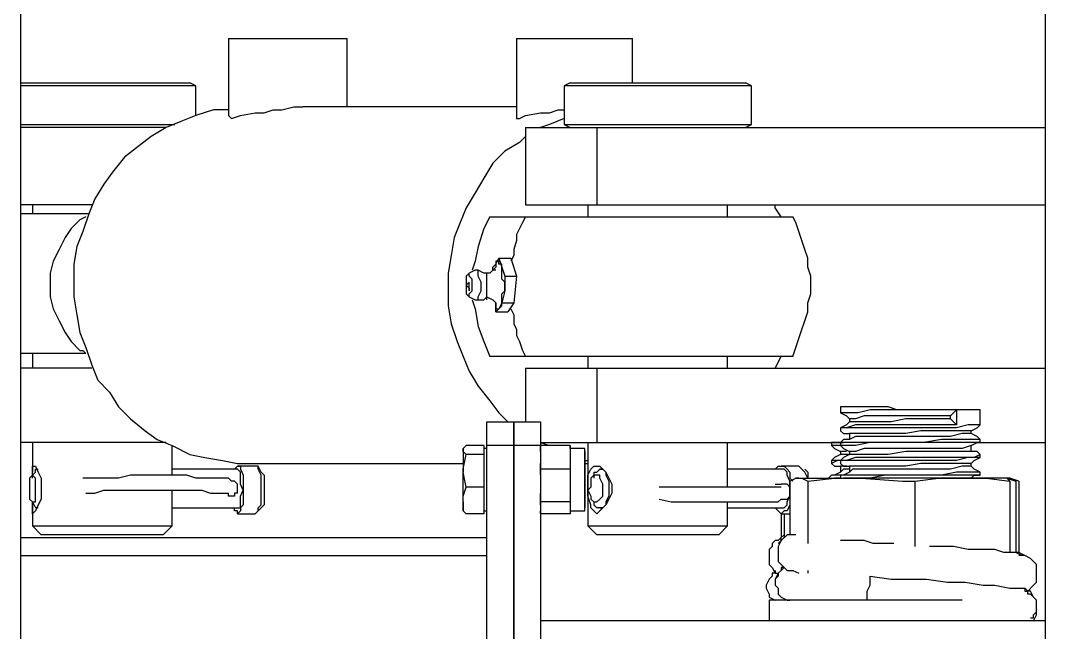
# Model space of a CAD drawing. Extents: x 3 to 592, y 5 to 207.
# Drawn here: x 201.44 to 213.61, y 159.88 to 167.15 of the extents above; entities that cross this region are included whole.
import ezdxf

# ---------------------------------------------------------------- set-up
doc = ezdxf.new("R2010")
doc.units = 0
doc.layers.get('0').update_dxf_attribs({"linetype": 'CONTINUOUS'})

msp = doc.modelspace()

# ---------------------------------------------------------------- linework, layer by layer
at = {"color": 7}
for points in [[(201.436111, 170.991389), (201.436111, 148.237222)], [(213.606944, 149.754167), (213.606944, 170.850278)], [(203.905556, 166.934444), (203.905556, 166.017222)], [(203.905556, 166.934444), (203.940833, 166.934444), (203.976111, 166.934444), (204.011389, 166.934444), (204.081944, 166.934444), (204.1525, 166.934444), (204.258333, 166.934444), (204.364167, 166.934444), (204.47, 166.934444), (204.611111, 166.934444), (204.716944, 166.934444), (204.822778, 166.934444), (204.928611, 166.934444), (205.034444, 166.934444), (205.140278, 166.934444), (205.210833, 166.934444), (205.246111, 166.934444), (205.281389, 166.934444), (205.316667, 166.934444)], [(205.316667, 166.123056), (205.316667, 166.934444)], [(207.3275, 166.934444), (207.3275, 166.017222)], [(207.3275, 166.934444), (207.362778, 166.934444), (207.398056, 166.934444), (207.468611, 166.934444), (207.539167, 166.934444), (207.645, 166.934444), (207.750833, 166.934444), (207.856667, 166.934444), (207.997778, 166.934444), (208.103611, 166.934444), (208.209444, 166.934444), (208.315278, 166.934444), (208.421111, 166.934444), (208.526944, 166.934444), (208.5975, 166.934444), (208.632778, 166.934444), (208.668056, 166.934444), (208.703333, 166.934444)], [(208.703333, 166.405278), (208.703333, 166.934444)], [(201.436111, 166.405278), (201.506667, 166.405278), (201.577222, 166.405278), (201.683056, 166.405278), (201.824167, 166.405278), (201.93, 166.405278), (202.071111, 166.405278), (202.212222, 166.405278), (202.353333, 166.405278), (202.494444, 166.405278), (202.635556, 166.405278), (202.776667, 166.405278), (202.917778, 166.405278), (203.023611, 166.405278), (203.129444, 166.405278), (203.235278, 166.405278), (203.305833, 166.405278), (203.376389, 166.405278), (203.411667, 166.405278), (203.446944, 166.405278)], [(203.5175, 166.37), (203.446944, 166.405278)], [(207.9625, 166.405278), (207.891944, 166.37)], [(207.9625, 166.405278), (207.997778, 166.405278), (208.033056, 166.405278), (208.103611, 166.405278), (208.209444, 166.405278), (208.28, 166.405278), (208.421111, 166.405278), (208.526944, 166.405278), (208.668056, 166.405278), (208.809167, 166.405278), (208.950278, 166.405278), (209.091389, 166.405278), (209.2325, 166.405278), (209.373611, 166.405278), (209.514722, 166.405278), (209.620556, 166.405278), (209.726389, 166.405278), (209.832222, 166.405278), (209.902778, 166.405278), (209.973333, 166.405278), (210.008611, 166.405278), (210.043889, 166.405278)], [(210.114444, 166.37), (210.043889, 166.405278)], [(203.5175, 166.37), (203.482222, 166.37), (203.446944, 166.37), (203.376389, 166.37), (203.305833, 166.37), (203.2, 166.37), (203.094167, 166.37), (202.988333, 166.37), (202.847222, 166.37), (202.706111, 166.37), (202.565, 166.37), (202.423889, 166.37), (202.282778, 166.37), (202.141667, 166.37), (202.000556, 166.37), (201.859444, 166.37), (201.718333, 166.37), (201.6125, 166.37), (201.506667, 166.37), (201.436111, 166.37)], [(203.5175, 166.017222), (203.5175, 166.37)], [(207.891944, 166.37), (207.891944, 165.911389)], [(210.114444, 166.37), (210.079167, 166.37), (210.043889, 166.37), (210.008611, 166.37), (209.902778, 166.37), (209.832222, 166.37), (209.726389, 166.37), (209.585278, 166.37), (209.479444, 166.37), (209.338333, 166.37), (209.197222, 166.37), (209.020833, 166.37), (208.879722, 166.37), (208.738611, 166.37), (208.5975, 166.37), (208.456389, 166.37), (208.350556, 166.37), (208.209444, 166.37), (208.138889, 166.37), (208.033056, 166.37), (207.9625, 166.37), (207.927222, 166.37), (207.891944, 166.37)], [(210.114444, 165.911389), (210.114444, 166.37)], [(203.905556, 166.087778), (203.729167, 166.087778), (203.5175, 166.017222), (203.341111, 165.946667), (203.164722, 165.876111), (202.988333, 165.770278), (202.847222, 165.664444), (202.670833, 165.523333), (202.529722, 165.346944), (202.423889, 165.205833), (202.318056, 165.029444), (202.2475, 164.853056), (202.176944, 164.641389), (202.106389, 164.465), (202.071111, 164.253333), (202.071111, 164.041667), (202.071111, 163.865278), (202.106389, 163.653611), (202.141667, 163.441944), (202.212222, 163.265556), (202.282778, 163.053889), (202.353333, 162.8775), (202.494444, 162.736389), (202.600278, 162.56), (202.741389, 162.418889), (202.917778, 162.277778), (203.058889, 162.171944), (203.235278, 162.101389), (203.446944, 161.995556), (203.623333, 161.960278), (203.835, 161.925), (204.011389, 161.889722), (204.117222, 161.889722)], [(203.905556, 166.017222), (203.940833, 165.981944), (204.046667, 166.017222), (204.223056, 166.0525), (204.328889, 166.0525), (204.434722, 166.087778), (204.540556, 166.087778), (204.681667, 166.123056), (204.7875, 166.123056)], [(207.3275, 166.123056), (204.7875, 166.123056)], [(207.3275, 166.017222), (207.3275, 165.981944), (207.362778, 165.981944), (207.433333, 166.017222), (207.609722, 166.0525), (207.715556, 166.0525), (207.821389, 166.087778), (207.891944, 166.087778)], [(201.436111, 165.911389), (201.506667, 165.911389), (201.6125, 165.911389), (201.718333, 165.911389), (201.859444, 165.911389), (202.000556, 165.911389), (202.141667, 165.911389), (202.282778, 165.911389), (202.423889, 165.911389), (202.565, 165.911389), (202.706111, 165.911389), (202.847222, 165.911389), (202.988333, 165.911389), (203.094167, 165.911389), (203.2, 165.911389), (203.270556, 165.911389)], [(207.891944, 165.981944), (207.715556, 165.911389), (207.609722, 165.876111)], [(207.891944, 165.911389), (207.9625, 165.876111)], [(207.891944, 165.911389), (207.927222, 165.911389), (207.9625, 165.911389), (208.033056, 165.911389), (208.138889, 165.911389), (208.209444, 165.911389), (208.350556, 165.911389), (208.456389, 165.911389), (208.5975, 165.911389), (208.738611, 165.911389), (208.879722, 165.911389), (209.020833, 165.911389), (209.197222, 165.911389), (209.338333, 165.911389), (209.479444, 165.911389), (209.585278, 165.911389), (209.726389, 165.911389), (209.832222, 165.911389), (209.902778, 165.911389), (210.008611, 165.911389), (210.043889, 165.911389), (210.079167, 165.911389), (210.114444, 165.911389)], [(210.043889, 165.876111), (210.114444, 165.911389)], [(203.164722, 165.876111), (203.094167, 165.876111), (202.953056, 165.876111), (202.776667, 165.876111), (202.600278, 165.876111), (202.423889, 165.876111), (202.2475, 165.876111), (202.071111, 165.876111), (201.894722, 165.876111), (201.753611, 165.876111), (201.577222, 165.876111), (201.436111, 165.876111)], [(207.433333, 165.770278), (207.362778, 165.699722), (207.186389, 165.593889), (207.045278, 165.452778), (206.939444, 165.276389), (206.833611, 165.1), (206.727778, 164.923611), (206.657222, 164.747222), (206.586667, 164.570833), (206.551389, 164.359167), (206.516111, 164.1475), (206.516111, 163.935833), (206.516111, 163.759444), (206.551389, 163.547778), (206.621944, 163.336111), (206.6925, 163.159722), (206.763056, 162.983333), (206.868889, 162.806944), (207.01, 162.630556), (207.115833, 162.489444), (207.221667, 162.383611)], [(207.433333, 165.876111), (207.433333, 164.958889)], [(207.433333, 165.876111), (207.468611, 165.876111), (207.503889, 165.876111), (207.574444, 165.876111), (207.645, 165.876111), (207.750833, 165.876111), (207.856667, 165.876111), (207.997778, 165.876111), (208.138889, 165.876111), (208.28, 165.876111)], [(208.28, 165.876111), (208.28, 164.958889)], [(208.28, 165.876111), (213.606944, 165.876111)], [(202.282778, 164.958889), (202.2475, 164.958889), (202.071111, 164.958889), (201.894722, 164.958889), (201.753611, 164.958889), (201.577222, 164.958889), (201.436111, 164.958889)], [(201.577222, 164.958889), (201.577222, 164.853056)], [(207.433333, 164.958889), (207.468611, 164.958889), (207.503889, 164.958889), (207.574444, 164.958889), (207.645, 164.958889), (207.750833, 164.958889), (207.856667, 164.958889), (207.997778, 164.958889), (208.138889, 164.958889), (208.28, 164.958889)], [(208.174167, 164.958889), (208.174167, 164.817778)], [(208.28, 164.958889), (213.606944, 164.958889)], [(209.832222, 164.817778), (209.832222, 164.958889)], [(210.467222, 164.817778), (210.396667, 164.923611), (210.396667, 164.958889)], [(202.2475, 164.853056), (202.141667, 164.853056), (201.965278, 164.853056), (201.788889, 164.853056), (201.647778, 164.853056), (201.471389, 164.853056), (201.436111, 164.853056)], [(202.212222, 164.817778), (202.141667, 164.7825)], [(207.01, 164.817778), (206.939444, 164.676667), (206.868889, 164.465), (206.833611, 164.288611), (206.798333, 164.182778)], [(207.01, 164.817778), (207.433333, 164.817778)], [(207.433333, 164.817778), (207.398056, 164.747222), (207.362778, 164.676667), (207.3275, 164.606111), (207.3275, 164.535556), (207.292222, 164.429722), (207.292222, 164.359167), (207.256944, 164.288611)], [(207.433333, 164.817778), (207.503889, 164.817778), (207.574444, 164.817778), (207.645, 164.817778), (207.750833, 164.817778), (207.856667, 164.817778), (207.997778, 164.817778), (208.138889, 164.817778), (208.315278, 164.817778), (208.491667, 164.817778), (208.632778, 164.817778), (208.844444, 164.817778), (209.020833, 164.817778), (209.197222, 164.817778), (209.373611, 164.817778), (209.55, 164.817778), (209.691111, 164.817778), (209.8675, 164.817778), (210.008611, 164.817778), (210.149722, 164.817778), (210.255556, 164.817778), (210.361389, 164.817778), (210.431944, 164.817778), (210.5025, 164.817778), (210.573056, 164.817778), (210.608333, 164.817778)], [(210.82, 164.006389), (210.82, 164.112222), (210.784722, 164.218056), (210.784722, 164.323889), (210.749444, 164.429722), (210.714167, 164.535556), (210.678889, 164.641389), (210.643611, 164.747222), (210.608333, 164.817778)], [(202.141667, 164.7825), (202.035833, 164.676667), (201.965278, 164.570833), (201.894722, 164.429722), (201.824167, 164.288611), (201.788889, 164.1475), (201.788889, 164.006389), (201.788889, 163.865278), (201.824167, 163.724167), (201.894722, 163.583056), (201.965278, 163.441944), (202.035833, 163.336111), (202.141667, 163.230278)], [(207.080556, 164.253333), (207.115833, 164.323889)], [(207.115833, 164.323889), (207.151111, 164.218056)], [(207.115833, 164.323889), (207.256944, 164.323889)], [(207.256944, 164.323889), (207.3275, 164.112222)], [(207.045278, 164.218056), (207.080556, 164.253333)], [(207.080556, 164.253333), (207.080556, 164.218056), (207.045278, 164.182778)], [(207.045278, 164.182778), (207.045278, 164.218056)], [(207.151111, 164.218056), (207.151111, 164.253333), (207.115833, 164.253333), (207.115833, 164.288611), (207.080556, 164.288611), (207.080556, 164.253333)], [(207.186389, 163.935833), (207.186389, 163.971111), (207.186389, 164.006389), (207.186389, 164.041667), (207.151111, 164.076944), (207.151111, 164.112222), (207.151111, 164.1475), (207.151111, 164.182778), (207.151111, 164.218056)], [(207.151111, 164.218056), (207.186389, 164.112222)], [(206.833611, 164.182778), (206.763056, 164.1475)], [(206.833611, 163.83), (206.868889, 163.83), (206.868889, 163.865278), (206.904167, 163.935833), (206.904167, 163.971111), (206.904167, 164.041667), (206.868889, 164.112222), (206.868889, 164.1475), (206.868889, 164.182778), (206.833611, 164.182778)], [(206.939444, 164.1475), (206.868889, 164.182778)], [(206.939444, 163.83), (206.974722, 163.865278), (206.974722, 163.900556), (206.974722, 163.971111), (206.974722, 164.006389), (206.974722, 164.076944), (206.974722, 164.112222), (206.974722, 164.1475), (206.939444, 164.1475)], [(207.080556, 164.182778), (207.045278, 164.182778), (207.01, 164.1475), (206.974722, 164.1475)], [(207.186389, 164.112222), (207.3275, 164.112222)], [(207.186389, 164.112222), (207.186389, 163.935833)], [(207.3275, 164.112222), (207.292222, 163.794722)], [(210.608333, 163.159722), (210.643611, 163.265556), (210.678889, 163.371389), (210.714167, 163.477222), (210.749444, 163.583056), (210.784722, 163.688889), (210.784722, 163.794722), (210.82, 163.900556), (210.82, 164.006389)], [(206.763056, 163.865278), (206.833611, 163.83)], [(206.798333, 163.83), (206.833611, 163.724167), (206.868889, 163.5125), (206.939444, 163.336111), (207.01, 163.159722)], [(206.868889, 163.83), (206.939444, 163.83)], [(206.974722, 163.83), (206.974722, 163.865278), (207.045278, 163.83), (207.080556, 163.794722)], [(207.080556, 163.794722), (207.045278, 163.83)], [(207.045278, 163.83), (207.080556, 163.794722)], [(207.115833, 163.724167), (207.151111, 163.759444), (207.151111, 163.794722), (207.151111, 163.83), (207.151111, 163.865278), (207.151111, 163.900556), (207.186389, 163.935833)], [(207.186389, 163.935833), (207.151111, 163.794722)], [(207.080556, 163.794722), (207.080556, 163.759444), (207.080556, 163.724167), (207.115833, 163.724167)], [(207.080556, 163.688889), (207.080556, 163.794722)], [(207.115833, 163.724167), (207.080556, 163.688889)], [(207.151111, 163.794722), (207.115833, 163.724167)], [(207.151111, 163.794722), (207.292222, 163.794722)], [(207.292222, 163.794722), (207.221667, 163.688889)], [(207.256944, 163.724167), (207.292222, 163.653611), (207.292222, 163.547778), (207.3275, 163.477222), (207.3275, 163.406667), (207.362778, 163.336111), (207.398056, 163.230278), (207.433333, 163.159722)], [(207.080556, 163.688889), (207.221667, 163.688889)], [(202.141667, 163.230278), (202.176944, 163.230278), (202.212222, 163.195)], [(202.212222, 163.195), (202.035833, 163.195), (201.859444, 163.195), (201.683056, 163.195), (201.506667, 163.195), (201.436111, 163.195)], [(201.577222, 163.195), (201.577222, 163.018611)], [(207.433333, 163.159722), (207.01, 163.159722)], [(210.608333, 163.159722), (210.573056, 163.159722), (210.5025, 163.159722), (210.431944, 163.159722), (210.361389, 163.159722), (210.255556, 163.159722), (210.149722, 163.159722), (210.008611, 163.159722), (209.8675, 163.159722), (209.691111, 163.159722), (209.55, 163.159722), (209.373611, 163.159722), (209.197222, 163.159722), (209.020833, 163.159722), (208.844444, 163.159722), (208.632778, 163.159722), (208.491667, 163.159722), (208.315278, 163.159722), (208.138889, 163.159722), (207.997778, 163.159722), (207.856667, 163.159722), (207.750833, 163.159722), (207.645, 163.159722), (207.574444, 163.159722), (207.503889, 163.159722), (207.433333, 163.159722)], [(208.174167, 163.159722), (208.174167, 163.018611)], [(209.832222, 163.018611), (209.832222, 163.159722)], [(210.396667, 163.018611), (210.467222, 163.159722)], [(202.282778, 163.018611), (202.2475, 163.018611), (202.071111, 163.018611), (201.894722, 163.018611), (201.753611, 163.018611), (201.577222, 163.018611), (201.436111, 163.018611)], [(207.433333, 163.018611), (207.433333, 162.383611)], [(207.433333, 163.018611), (207.468611, 163.018611), (207.503889, 163.018611), (207.574444, 163.018611), (207.645, 163.018611), (207.750833, 163.018611), (207.856667, 163.018611), (207.997778, 163.018611), (208.138889, 163.018611), (208.28, 163.018611)], [(208.28, 163.018611), (208.28, 162.136667)], [(208.28, 163.018611), (213.606944, 163.018611)], [(211.172778, 162.56), (211.172778, 162.489444)], [(212.548611, 162.524722), (212.442778, 162.524722), (212.336944, 162.524722), (212.231111, 162.524722), (212.09, 162.524722), (211.984167, 162.524722), (211.843056, 162.524722), (211.737222, 162.56), (211.596111, 162.56), (211.490278, 162.56), (211.419722, 162.56), (211.313889, 162.56), (211.278611, 162.56), (211.208056, 162.56), (211.172778, 162.56)], [(212.548611, 162.524722), (212.372222, 162.524722), (212.160556, 162.524722), (211.948889, 162.524722), (211.737222, 162.524722), (211.525556, 162.524722), (211.384444, 162.489444), (211.243333, 162.489444), (211.172778, 162.489444)], [(211.172778, 162.489444), (211.243333, 162.454167), (211.278611, 162.418889)], [(212.478056, 162.454167), (212.513333, 162.489444), (212.548611, 162.524722)], [(212.548611, 162.524722), (212.548611, 162.418889), (212.548611, 162.348333)], [(212.830833, 162.524722), (212.795556, 162.524722), (212.725, 162.524722), (212.654444, 162.524722), (212.548611, 162.524722)], [(212.830833, 162.348333), (212.830833, 162.524722)], [(206.974722, 162.383611), (207.292222, 162.383611)], [(206.974722, 162.101389), (206.974722, 162.171944), (206.974722, 162.207222), (206.974722, 162.277778), (206.974722, 162.313056), (206.974722, 162.348333), (206.974722, 162.383611)], [(207.292222, 162.383611), (207.292222, 162.348333), (207.292222, 162.313056), (207.292222, 162.277778), (207.292222, 162.207222), (207.292222, 162.171944), (207.292222, 162.101389)], [(207.292222, 162.383611), (207.609722, 162.383611)], [(207.292222, 162.101389), (207.292222, 162.171944), (207.292222, 162.207222), (207.292222, 162.277778), (207.292222, 162.313056), (207.292222, 162.348333), (207.292222, 162.383611)], [(207.609722, 162.383611), (207.609722, 162.348333), (207.609722, 162.313056), (207.609722, 162.277778), (207.609722, 162.207222), (207.609722, 162.171944), (207.609722, 162.101389)], [(211.278611, 162.383611), (211.243333, 162.348333), (211.172778, 162.313056)], [(212.478056, 162.454167), (212.336944, 162.454167), (212.160556, 162.454167), (211.948889, 162.454167), (211.7725, 162.454167), (211.596111, 162.454167), (211.455, 162.454167), (211.349167, 162.418889), (211.278611, 162.418889)], [(211.278611, 162.418889), (211.278611, 162.383611)], [(212.478056, 162.418889), (212.336944, 162.418889), (212.160556, 162.418889), (211.948889, 162.418889), (211.7725, 162.383611), (211.596111, 162.383611), (211.455, 162.383611), (211.349167, 162.383611), (211.278611, 162.383611)], [(212.478056, 162.418889), (212.478056, 162.454167)], [(212.548611, 162.348333), (212.513333, 162.383611), (212.478056, 162.418889)], [(212.830833, 162.348333), (212.795556, 162.348333), (212.689722, 162.348333), (212.548611, 162.313056), (212.372222, 162.313056), (212.160556, 162.313056), (211.948889, 162.313056), (211.737222, 162.313056), (211.525556, 162.313056), (211.349167, 162.313056), (211.243333, 162.313056), (211.172778, 162.313056), (211.172778, 162.277778)], [(212.548611, 162.348333), (212.372222, 162.348333), (212.160556, 162.348333), (211.948889, 162.348333), (211.737222, 162.348333), (211.525556, 162.348333), (211.349167, 162.348333), (211.243333, 162.313056), (211.172778, 162.313056)], [(211.172778, 162.313056), (211.172778, 162.277778)], [(211.172778, 162.277778), (211.208056, 162.2425), (211.278611, 162.2425)], [(212.725, 162.277778), (212.619167, 162.277778), (212.478056, 162.277778), (212.336944, 162.277778), (212.125278, 162.277778), (211.948889, 162.2425), (211.7725, 162.2425), (211.596111, 162.2425), (211.455, 162.2425), (211.349167, 162.2425), (211.278611, 162.2425)], [(211.278611, 162.2425), (211.278611, 162.207222), (211.278611, 162.171944)], [(212.725, 162.2425), (212.619167, 162.2425), (212.478056, 162.207222), (212.336944, 162.207222), (212.125278, 162.207222), (211.948889, 162.207222), (211.7725, 162.207222), (211.596111, 162.207222), (211.455, 162.207222), (211.349167, 162.207222), (211.278611, 162.171944)], [(212.725, 162.277778), (212.795556, 162.313056), (212.830833, 162.348333)], [(212.725, 162.2425), (212.725, 162.277778)], [(212.830833, 162.171944), (212.795556, 162.207222), (212.725, 162.2425)], [(203.164722, 162.136667), (203.094167, 162.136667), (202.953056, 162.136667), (202.776667, 162.136667), (202.600278, 162.136667), (202.423889, 162.136667), (202.2475, 162.136667), (202.071111, 162.136667), (201.894722, 162.136667), (201.753611, 162.136667), (201.577222, 162.136667), (201.436111, 162.136667)], [(201.577222, 162.136667), (201.577222, 161.783889)], [(207.609722, 162.136667), (207.715556, 162.101389)], [(207.609722, 162.136667), (207.645, 162.136667), (207.750833, 162.136667), (207.856667, 162.136667), (207.997778, 162.136667), (208.138889, 162.136667), (208.28, 162.136667)], [(208.174167, 162.136667), (208.174167, 161.148889)], [(208.28, 162.136667), (211.208056, 162.136667)], [(209.832222, 161.6075), (209.832222, 162.136667)], [(211.102222, 162.136667), (211.066944, 162.136667)], [(211.066944, 162.136667), (211.066944, 162.101389)], [(211.172778, 162.136667), (211.1375, 162.136667), (211.066944, 162.136667)], [(211.278611, 162.171944), (211.208056, 162.171944), (211.172778, 162.136667)], [(212.830833, 162.171944), (212.795556, 162.171944), (212.689722, 162.171944), (212.548611, 162.171944), (212.372222, 162.171944), (212.160556, 162.136667), (211.948889, 162.136667), (211.701944, 162.136667), (211.525556, 162.136667), (211.349167, 162.136667), (211.243333, 162.136667), (211.172778, 162.136667)], [(211.172778, 162.136667), (211.172778, 162.101389)], [(212.830833, 162.136667), (212.795556, 162.136667), (212.689722, 162.136667), (212.548611, 162.136667), (212.372222, 162.136667), (212.160556, 162.136667), (211.948889, 162.136667), (211.701944, 162.136667), (211.525556, 162.136667), (211.349167, 162.101389), (211.243333, 162.101389), (211.172778, 162.101389)], [(212.725, 162.101389), (212.795556, 162.136667), (212.830833, 162.136667)], [(212.830833, 162.136667), (212.830833, 162.171944)], [(212.830833, 162.136667), (213.606944, 162.136667)], [(203.235278, 161.783889), (203.235278, 162.101389)], [(206.6925, 162.030833), (206.6925, 162.066111), (206.727778, 162.101389)], [(206.6925, 162.066111), (206.6925, 162.030833)], [(206.727778, 161.995556), (206.6925, 162.030833)], [(206.6925, 162.030833), (206.6925, 161.995556), (206.6925, 161.960278), (206.6925, 161.925), (206.6925, 161.889722), (206.6925, 161.854444), (206.6925, 161.783889)], [(206.6925, 161.783889), (206.6925, 161.819167), (206.727778, 161.995556)], [(206.939444, 162.101389), (206.727778, 162.101389)], [(206.939444, 161.995556), (206.727778, 161.995556)], [(206.939444, 162.101389), (206.939444, 162.030833)], [(206.974722, 162.066111), (206.939444, 162.066111)], [(206.939444, 162.030833), (206.939444, 161.995556)], [(206.939444, 161.995556), (206.939444, 161.783889)], [(207.292222, 162.101389), (206.974722, 162.101389)], [(206.974722, 154.340278), (206.974722, 162.101389)], [(207.292222, 154.340278), (207.292222, 162.101389)], [(207.609722, 162.101389), (207.292222, 162.101389)], [(207.292222, 162.101389), (207.292222, 154.340278)], [(207.9625, 162.101389), (207.609722, 162.101389)], [(207.609722, 162.030833), (207.609722, 162.101389)], [(207.9625, 162.101389), (207.609722, 162.101389)], [(207.609722, 162.101389), (207.609722, 162.066111)], [(207.609722, 162.101389), (207.609722, 154.340278)], [(207.9625, 162.101389), (207.9625, 162.030833)], [(207.9625, 162.066111), (207.9625, 162.101389)], [(208.138889, 162.066111), (207.9625, 162.066111)], [(207.9625, 162.066111), (207.9625, 162.030833)], [(207.9625, 162.030833), (207.9625, 161.995556)], [(207.9625, 161.995556), (207.9625, 161.960278), (207.9625, 161.925)], [(208.138889, 162.030833), (208.138889, 162.066111)], [(208.138889, 161.325278), (208.138889, 161.360556), (208.138889, 161.395833), (208.138889, 161.466389), (208.138889, 161.536944), (208.138889, 161.6075), (208.138889, 161.678056), (208.138889, 161.783889), (208.138889, 161.854444), (208.138889, 161.925), (208.138889, 161.995556), (208.138889, 162.030833), (208.138889, 162.066111)], [(208.138889, 162.030833), (208.138889, 161.995556), (208.138889, 161.960278), (208.138889, 161.925), (208.138889, 161.854444), (208.138889, 161.748611), (208.138889, 161.678056), (208.138889, 161.6075), (208.138889, 161.536944), (208.138889, 161.466389), (208.138889, 161.431111), (208.138889, 161.395833), (208.138889, 161.360556)], [(211.066944, 162.101389), (211.102222, 162.066111), (211.172778, 162.030833)], [(211.172778, 162.101389), (211.1375, 162.101389), (211.066944, 162.101389)], [(211.172778, 161.995556), (211.102222, 161.960278), (211.066944, 161.925)], [(211.172778, 162.101389), (211.208056, 162.066111), (211.278611, 162.030833)], [(211.172778, 162.030833), (211.172778, 161.995556)], [(211.243333, 162.030833), (211.172778, 162.030833)], [(211.278611, 161.995556), (211.208056, 161.960278), (211.172778, 161.925)], [(211.278611, 161.995556), (211.208056, 161.995556), (211.172778, 161.995556)], [(212.830833, 161.995556), (212.760278, 161.960278), (212.689722, 161.960278), (212.548611, 161.960278), (212.372222, 161.960278), (212.160556, 161.960278), (211.913611, 161.960278), (211.701944, 161.960278), (211.525556, 161.960278), (211.349167, 161.960278), (211.243333, 161.925), (211.172778, 161.925)], [(212.725, 162.101389), (212.619167, 162.066111), (212.478056, 162.066111), (212.301667, 162.066111), (212.125278, 162.066111), (211.948889, 162.066111), (211.737222, 162.066111), (211.596111, 162.066111), (211.455, 162.066111), (211.349167, 162.030833), (211.278611, 162.030833)], [(211.278611, 162.030833), (211.278611, 161.995556)], [(212.725, 162.030833), (212.619167, 162.030833), (212.478056, 162.030833), (212.301667, 162.030833), (212.125278, 162.030833), (211.948889, 162.030833), (211.737222, 161.995556), (211.596111, 161.995556), (211.419722, 161.995556), (211.349167, 161.995556), (211.278611, 161.995556)], [(212.725, 162.030833), (212.725, 162.066111), (212.725, 162.101389)], [(212.830833, 161.995556), (212.795556, 162.030833), (212.725, 162.030833)], [(212.830833, 161.960278), (212.830833, 161.995556)], [(204.117222, 161.889722), (206.6925, 161.889722)], [(207.609722, 161.819167), (207.609722, 161.889722)], [(207.9625, 161.925), (207.9625, 161.889722)], [(207.9625, 161.889722), (207.9625, 161.854444), (207.9625, 161.819167), (207.9625, 161.783889), (207.9625, 161.748611)], [(207.9625, 161.889722), (207.9625, 161.819167)], [(208.138889, 161.925), (208.174167, 161.925)], [(208.138889, 161.889722), (208.174167, 161.889722)], [(211.066944, 161.925), (211.066944, 161.889722)], [(211.172778, 161.925), (211.1375, 161.925), (211.066944, 161.889722)], [(211.172778, 161.925), (211.1375, 161.925), (211.066944, 161.925)], [(211.066944, 161.889722), (211.102222, 161.854444), (211.172778, 161.854444)], [(212.830833, 161.960278), (212.760278, 161.960278), (212.689722, 161.960278), (212.548611, 161.925), (212.372222, 161.925), (212.160556, 161.925), (211.913611, 161.925), (211.701944, 161.925), (211.525556, 161.925), (211.349167, 161.925), (211.243333, 161.925), (211.172778, 161.925), (211.172778, 161.889722)], [(211.172778, 161.925), (211.172778, 161.889722)], [(211.172778, 161.889722), (211.208056, 161.854444), (211.278611, 161.854444)], [(212.725, 161.889722), (212.689722, 161.889722), (212.619167, 161.889722), (212.478056, 161.889722), (212.301667, 161.889722), (212.125278, 161.889722), (211.948889, 161.854444), (211.737222, 161.854444), (211.560833, 161.854444), (211.419722, 161.854444), (211.313889, 161.854444), (211.278611, 161.854444)], [(212.725, 161.889722), (212.760278, 161.925), (212.830833, 161.960278)], [(212.725, 161.854444), (212.725, 161.889722)], [(201.577222, 161.713333), (201.577222, 161.748611), (201.577222, 161.819167), (201.577222, 161.854444), (201.6125, 161.854444), (201.647778, 161.783889), (201.683056, 161.713333), (201.683056, 161.642778), (201.683056, 161.536944), (201.683056, 161.466389), (201.647778, 161.395833), (201.6125, 161.325278), (201.577222, 161.29), (201.577222, 161.325278), (201.577222, 161.360556), (201.577222, 161.395833), (201.577222, 161.431111)], [(201.6125, 161.783889), (201.577222, 161.748611)], [(201.6125, 161.783889), (201.6125, 161.819167), (201.647778, 161.819167)], [(204.011389, 161.819167), (203.235278, 161.819167)], [(203.235278, 161.748611), (203.235278, 161.783889)], [(203.976111, 161.819167), (204.011389, 161.854444), (204.046667, 161.854444), (204.046667, 161.819167), (204.081944, 161.748611), (204.081944, 161.678056), (204.081944, 161.6075), (204.081944, 161.536944), (204.081944, 161.466389), (204.081944, 161.395833), (204.046667, 161.360556), (204.046667, 161.325278), (204.011389, 161.29)], [(204.223056, 161.854444), (204.011389, 161.854444)], [(204.011389, 161.360556), (204.046667, 161.360556), (204.046667, 161.395833), (204.046667, 161.466389), (204.046667, 161.501667), (204.081944, 161.572222), (204.046667, 161.642778), (204.046667, 161.713333), (204.046667, 161.748611), (204.046667, 161.783889), (204.011389, 161.819167)], [(204.223056, 161.29), (204.258333, 161.325278), (204.258333, 161.360556), (204.293611, 161.395833), (204.293611, 161.466389), (204.293611, 161.536944), (204.293611, 161.6075), (204.293611, 161.678056), (204.293611, 161.748611), (204.258333, 161.819167), (204.258333, 161.854444), (204.223056, 161.854444)], [(204.293611, 161.783889), (204.258333, 161.854444)], [(204.293611, 161.783889), (204.328889, 161.748611), (204.328889, 161.713333), (204.328889, 161.642778), (204.328889, 161.572222), (204.328889, 161.501667), (204.328889, 161.466389), (204.328889, 161.395833), (204.293611, 161.360556)], [(206.727778, 161.6075), (206.6925, 161.783889)], [(206.6925, 161.431111), (206.6925, 161.501667), (206.6925, 161.536944), (206.6925, 161.572222), (206.6925, 161.6075), (206.6925, 161.642778), (206.6925, 161.713333), (206.6925, 161.748611), (206.6925, 161.783889)], [(206.939444, 161.783889), (206.939444, 161.6075)], [(207.609722, 161.748611), (207.609722, 161.819167)], [(207.9625, 161.819167), (207.609722, 161.819167)], [(207.9625, 161.819167), (207.9625, 161.748611)], [(208.244722, 161.783889), (208.28, 161.783889), (208.315278, 161.819167), (208.350556, 161.819167), (208.385833, 161.783889), (208.385833, 161.748611), (208.421111, 161.678056), (208.421111, 161.6075), (208.421111, 161.536944), (208.421111, 161.501667), (208.385833, 161.431111), (208.385833, 161.395833), (208.350556, 161.360556), (208.315278, 161.360556)], [(208.244722, 161.783889), (208.244722, 161.713333)], [(208.350556, 161.819167), (208.315278, 161.819167)], [(210.467222, 161.819167), (209.832222, 161.819167)], [(210.396667, 161.819167), (210.431944, 161.854444), (210.467222, 161.854444), (210.5025, 161.854444), (210.537778, 161.819167), (210.573056, 161.783889), (210.573056, 161.713333), (210.608333, 161.678056)], [(210.678889, 161.854444), (210.467222, 161.854444)], [(210.573056, 161.6075), (210.573056, 161.678056), (210.537778, 161.748611), (210.537778, 161.783889), (210.5025, 161.819167), (210.467222, 161.819167)], [(210.784722, 161.713333), (210.749444, 161.783889), (210.714167, 161.819167), (210.678889, 161.854444)], [(210.784722, 161.783889), (210.749444, 161.819167)], [(210.784722, 161.783889), (210.784722, 161.748611), (210.784722, 161.713333)], [(211.172778, 161.783889), (211.102222, 161.748611), (211.066944, 161.748611)], [(211.172778, 161.854444), (211.172778, 161.819167), (211.172778, 161.783889)], [(211.243333, 161.854444), (211.208056, 161.854444), (211.172778, 161.854444)], [(211.278611, 161.819167), (211.208056, 161.819167), (211.172778, 161.783889)], [(211.278611, 161.783889), (211.208056, 161.748611), (211.172778, 161.748611)], [(212.830833, 161.783889), (212.760278, 161.783889), (212.689722, 161.783889), (212.548611, 161.783889), (212.372222, 161.748611), (212.160556, 161.748611), (211.913611, 161.748611), (211.701944, 161.748611), (211.525556, 161.748611), (211.349167, 161.748611), (211.243333, 161.748611), (211.172778, 161.748611)], [(211.278611, 161.854444), (211.278611, 161.819167), (211.278611, 161.783889)], [(212.725, 161.854444), (212.689722, 161.854444), (212.619167, 161.854444), (212.478056, 161.819167), (212.301667, 161.819167), (212.125278, 161.819167), (211.948889, 161.819167), (211.737222, 161.819167), (211.560833, 161.819167), (211.419722, 161.819167), (211.313889, 161.819167), (211.278611, 161.783889)], [(212.830833, 161.783889), (212.760278, 161.819167), (212.725, 161.854444)], [(212.830833, 161.748611), (212.830833, 161.783889)], [(201.683056, 161.678056), (201.683056, 161.642778), (201.683056, 161.572222), (201.683056, 161.501667)], [(204.011389, 161.536944), (204.011389, 161.572222), (204.011389, 161.642778), (203.976111, 161.678056), (203.940833, 161.678056), (203.905556, 161.713333), (203.870278, 161.713333), (203.799722, 161.713333), (203.729167, 161.713333), (203.623333, 161.713333), (203.5175, 161.713333), (203.411667, 161.748611), (203.270556, 161.748611), (203.164722, 161.748611), (203.023611, 161.748611), (202.8825, 161.748611), (202.741389, 161.748611), (202.600278, 161.713333), (202.459167, 161.713333), (202.318056, 161.713333), (202.212222, 161.713333), (202.176944, 161.713333)], [(207.9625, 161.748611), (207.9625, 161.713333)], [(207.9625, 161.713333), (207.9625, 161.678056), (207.9625, 161.642778), (207.9625, 161.6075), (207.9625, 161.572222)], [(209.020833, 161.466389), (209.161944, 161.431111), (209.303056, 161.431111), (209.444167, 161.431111), (209.585278, 161.431111), (209.726389, 161.431111), (209.832222, 161.431111), (209.973333, 161.431111), (210.079167, 161.431111), (210.185, 161.431111), (210.290833, 161.431111), (210.361389, 161.431111), (210.431944, 161.431111), (210.467222, 161.466389), (210.537778, 161.466389), (210.573056, 161.501667), (210.573056, 161.536944), (210.573056, 161.572222), (210.573056, 161.6075), (210.537778, 161.642778), (210.5025, 161.642778), (210.467222, 161.642778)], [(210.396667, 161.642778), (210.431944, 161.642778), (210.467222, 161.642778)], [(210.573056, 161.678056), (210.643611, 161.713333), (210.678889, 161.713333)], [(210.573056, 161.678056), (210.573056, 161.043056)], [(210.678889, 161.713333), (210.643611, 161.713333)], [(210.678889, 161.713333), (210.714167, 161.713333), (210.784722, 161.678056)], [(210.678889, 161.713333), (210.714167, 161.713333), (210.749444, 161.713333), (210.82, 161.713333), (210.925833, 161.713333), (211.031667, 161.713333), (211.1375, 161.713333), (211.278611, 161.713333), (211.419722, 161.713333)], [(210.784722, 161.678056), (211.102222, 161.713333), (211.419722, 161.713333)], [(210.784722, 161.678056), (210.784722, 160.937222)], [(211.066944, 161.748611), (211.031667, 161.713333)], [(211.172778, 161.748611), (211.1375, 161.748611), (211.066944, 161.748611)], [(211.172778, 161.713333), (211.1375, 161.713333), (211.102222, 161.713333)], [(211.172778, 161.748611), (211.172778, 161.713333)], [(212.830833, 161.748611), (212.760278, 161.748611), (212.689722, 161.748611), (212.548611, 161.748611), (212.372222, 161.748611), (212.160556, 161.748611), (211.913611, 161.748611), (211.701944, 161.748611), (211.525556, 161.713333), (211.349167, 161.713333), (211.243333, 161.713333), (211.208056, 161.713333)], [(211.419722, 161.713333), (211.913611, 161.678056), (212.054722, 161.678056)], [(212.619167, 161.713333), (212.513333, 161.713333), (212.372222, 161.713333), (212.195833, 161.713333), (212.054722, 161.713333), (211.878333, 161.713333), (211.737222, 161.713333), (211.560833, 161.713333), (211.419722, 161.713333)], [(212.054722, 161.678056), (212.336944, 161.713333), (212.619167, 161.713333)], [(212.054722, 161.678056), (212.054722, 160.901944)], [(212.619167, 161.713333), (212.901389, 161.713333), (213.183611, 161.678056)], [(213.113056, 161.713333), (213.077778, 161.713333), (213.007222, 161.713333), (212.936667, 161.713333), (212.866111, 161.713333), (212.760278, 161.713333), (212.619167, 161.713333)], [(212.725, 161.713333), (212.760278, 161.748611), (212.830833, 161.748611)], [(213.183611, 161.713333), (213.113056, 161.713333)], [(213.183611, 161.678056), (213.148333, 161.713333), (213.113056, 161.713333)], [(213.148333, 161.713333), (213.254167, 161.678056)], [(213.289444, 161.678056), (213.183611, 161.713333)], [(213.183611, 161.678056), (213.183611, 160.831389)], [(213.254167, 161.678056), (213.254167, 160.831389)], [(213.289444, 161.678056), (213.289444, 160.831389)], [(202.212222, 161.536944), (202.318056, 161.536944), (202.423889, 161.572222), (202.565, 161.572222), (202.706111, 161.572222), (202.847222, 161.572222), (202.988333, 161.572222), (203.129444, 161.572222), (203.235278, 161.572222), (203.376389, 161.572222), (203.482222, 161.572222), (203.588056, 161.572222), (203.693889, 161.536944), (203.764444, 161.536944), (203.835, 161.536944), (203.870278, 161.536944), (203.905556, 161.536944)], [(203.235278, 161.395833), (203.235278, 161.466389), (203.235278, 161.536944), (203.235278, 161.572222)], [(204.011389, 161.536944), (203.976111, 161.536944), (203.976111, 161.501667), (203.940833, 161.501667), (203.905556, 161.501667), (203.905556, 161.536944)], [(206.6925, 161.431111), (206.6925, 161.501667), (206.727778, 161.6075)], [(206.939444, 161.6075), (206.727778, 161.6075)], [(206.939444, 161.6075), (206.939444, 161.431111)], [(207.609722, 161.431111), (207.609722, 161.536944)], [(207.9625, 161.572222), (207.9625, 161.536944)], [(207.9625, 161.536944), (207.9625, 161.431111)], [(207.9625, 161.536944), (207.9625, 161.501667), (207.9625, 161.466389), (207.9625, 161.431111), (207.9625, 161.395833)], [(210.467222, 161.6075), (210.431944, 161.6075), (210.361389, 161.6075), (210.290833, 161.6075), (210.220278, 161.6075), (210.114444, 161.6075), (210.008611, 161.6075), (209.902778, 161.6075), (209.761667, 161.6075), (209.620556, 161.6075), (209.514722, 161.6075), (209.373611, 161.6075), (209.2325, 161.6075), (209.091389, 161.6075), (209.020833, 161.6075)], [(201.577222, 161.431111), (201.6125, 161.360556)], [(201.577222, 161.395833), (201.577222, 161.148889)], [(203.235278, 161.148889), (203.235278, 161.395833)], [(206.727778, 161.29), (206.6925, 161.325278), (206.6925, 161.431111)], [(206.6925, 161.431111), (206.6925, 161.395833), (206.6925, 161.360556), (206.6925, 161.325278)], [(206.939444, 161.431111), (206.939444, 161.29)], [(207.9625, 161.431111), (207.609722, 161.431111)], [(207.609722, 161.395833), (207.609722, 161.431111)], [(207.9625, 161.431111), (207.9625, 161.395833)], [(207.9625, 161.395833), (207.9625, 161.360556)], [(208.244722, 161.431111), (208.244722, 161.395833)], [(208.315278, 161.360556), (208.28, 161.360556), (208.244722, 161.395833)], [(209.832222, 161.148889), (209.832222, 161.431111)], [(210.467222, 161.360556), (210.5025, 161.360556), (210.537778, 161.395833), (210.537778, 161.431111), (210.573056, 161.501667)], [(210.573056, 161.466389), (210.573056, 161.431111), (210.573056, 161.395833), (210.537778, 161.325278), (210.5025, 161.325278), (210.467222, 161.29)], [(201.647778, 161.360556), (201.6125, 161.360556)], [(203.235278, 161.360556), (204.011389, 161.360556)], [(204.011389, 161.29), (204.011389, 161.325278), (203.976111, 161.325278), (203.976111, 161.360556)], [(204.011389, 161.29), (204.223056, 161.29)], [(204.258333, 161.325278), (204.293611, 161.360556)], [(206.6925, 161.325278), (206.727778, 161.29)], [(206.939444, 161.29), (206.727778, 161.29)], [(206.939444, 161.325278), (206.974722, 161.325278)], [(207.609722, 161.29), (207.609722, 161.325278)], [(207.9625, 161.29), (207.609722, 161.29)], [(207.9625, 161.29), (207.609722, 161.29)], [(207.9625, 161.360556), (207.9625, 161.325278)], [(207.9625, 161.325278), (208.138889, 161.325278)], [(207.9625, 161.325278), (207.9625, 161.29)], [(208.138889, 161.325278), (208.138889, 161.360556)], [(208.315278, 161.360556), (208.350556, 161.360556)], [(209.832222, 161.360556), (210.467222, 161.360556)], [(210.467222, 161.29), (210.431944, 161.325278), (210.396667, 161.360556)], [(210.467222, 161.29), (210.573056, 161.29)], [(210.467222, 161.29), (210.467222, 161.007778)], [(210.5025, 161.29), (210.5025, 161.007778)], [(201.577222, 161.148889), (201.683056, 161.043056)], [(201.577222, 161.148889), (201.647778, 161.148889), (201.683056, 161.148889), (201.788889, 161.148889), (201.859444, 161.148889), (201.965278, 161.148889), (202.071111, 161.148889), (202.212222, 161.148889), (202.318056, 161.148889), (202.459167, 161.148889), (202.600278, 161.148889)], [(202.600278, 161.148889), (202.706111, 161.148889), (202.811944, 161.148889), (202.917778, 161.148889), (203.023611, 161.148889), (203.094167, 161.148889), (203.164722, 161.148889), (203.2, 161.148889), (203.235278, 161.148889)], [(203.129444, 161.043056), (203.235278, 161.148889)], [(208.174167, 161.148889), (208.28, 161.043056)], [(208.174167, 161.148889), (208.244722, 161.148889), (208.28, 161.148889), (208.350556, 161.148889), (208.456389, 161.148889), (208.562222, 161.148889), (208.668056, 161.148889), (208.773889, 161.148889), (208.915, 161.148889), (209.020833, 161.148889), (209.161944, 161.148889), (209.267778, 161.148889), (209.408889, 161.148889)], [(209.408889, 161.148889), (209.514722, 161.148889), (209.585278, 161.148889), (209.691111, 161.148889), (209.761667, 161.148889), (209.796944, 161.148889), (209.832222, 161.148889)], [(209.726389, 161.043056), (209.832222, 161.148889)], [(202.565, 161.043056), (202.459167, 161.043056), (202.318056, 161.043056), (202.212222, 161.043056), (202.106389, 161.043056), (202.000556, 161.043056), (201.894722, 161.043056), (201.824167, 161.043056), (201.753611, 161.043056), (201.718333, 161.043056), (201.683056, 161.043056)], [(203.129444, 161.043056), (203.094167, 161.043056), (203.058889, 161.043056), (203.023611, 161.043056), (202.953056, 161.043056), (202.8825, 161.043056), (202.776667, 161.043056), (202.670833, 161.043056), (202.565, 161.043056)], [(209.338333, 161.043056), (209.2325, 161.043056), (209.126667, 161.043056), (208.985556, 161.043056), (208.879722, 161.043056), (208.773889, 161.043056), (208.668056, 161.043056), (208.562222, 161.043056), (208.456389, 161.043056), (208.385833, 161.043056), (208.350556, 161.043056), (208.315278, 161.043056), (208.28, 161.043056)], [(209.726389, 161.043056), (209.691111, 161.043056), (209.655833, 161.043056), (209.620556, 161.043056), (209.55, 161.043056), (209.444167, 161.043056), (209.338333, 161.043056)], [(210.643611, 161.043056), (210.573056, 161.043056), (210.537778, 161.043056), (210.467222, 160.9725), (210.431944, 160.901944), (210.431944, 160.866667), (210.431944, 160.796111), (210.431944, 160.725556), (210.537778, 160.619722), (210.608333, 160.619722), (210.678889, 160.584444)], [(210.467222, 160.9725), (210.467222, 161.007778), (210.5025, 161.043056)], [(210.643611, 161.043056), (210.608333, 161.043056)], [(201.436111, 161.007778), (206.974722, 161.007778)], [(210.467222, 161.007778), (210.431944, 160.9725), (210.396667, 160.9725), (210.361389, 160.937222), (210.361389, 160.901944), (210.326111, 160.866667), (210.326111, 160.796111), (210.326111, 160.725556), (210.326111, 160.690278), (210.361389, 160.655), (210.396667, 160.584444), (210.431944, 160.584444)], [(210.467222, 160.9725), (210.431944, 160.937222)], [(211.807778, 160.937222), (211.7725, 160.937222), (211.666667, 160.937222), (211.560833, 160.937222), (211.455, 160.9725), (211.349167, 160.9725), (211.243333, 160.9725), (211.172778, 160.9725)], [(213.324722, 160.796111), (213.254167, 160.831389), (213.183611, 160.831389), (213.113056, 160.831389), (213.007222, 160.866667), (212.901389, 160.866667), (212.795556, 160.866667), (212.689722, 160.866667), (212.513333, 160.901944), (212.336944, 160.901944), (212.231111, 160.901944)], [(201.436111, 160.796111), (206.974722, 160.796111)], [(213.501111, 160.584444), (213.501111, 160.619722), (213.501111, 160.655), (213.501111, 160.690278), (213.465833, 160.725556), (213.430556, 160.760833), (213.36, 160.796111), (213.289444, 160.831389), (213.218889, 160.831389), (213.183611, 160.831389)], [(213.36, 160.372778), (213.395278, 160.372778), (213.465833, 160.443333), (213.501111, 160.478611), (213.501111, 160.549167), (213.501111, 160.619722), (213.501111, 160.690278), (213.430556, 160.760833), (213.36, 160.796111), (213.289444, 160.796111)], [(210.5025, 160.655), (210.467222, 160.619722), (210.431944, 160.584444), (210.431944, 160.549167), (210.396667, 160.513889), (210.396667, 160.443333), (210.431944, 160.408056), (210.431944, 160.3375), (210.467222, 160.302222), (210.537778, 160.266944), (210.573056, 160.266944)], [(210.5025, 160.655), (210.467222, 160.655), (210.467222, 160.619722), (210.431944, 160.584444), (210.396667, 160.513889), (210.396667, 160.478611)], [(210.396667, 160.619722), (210.396667, 160.584444), (210.361389, 160.584444), (210.361389, 160.549167), (210.326111, 160.513889), (210.290833, 160.443333), (210.290833, 160.408056), (210.326111, 160.3375), (210.326111, 160.302222), (210.396667, 160.266944)], [(210.784722, 160.619722), (210.784722, 160.584444)], [(211.525556, 160.266944), (211.490278, 160.266944), (211.490278, 160.372778), (211.525556, 160.443333), (211.525556, 160.513889), (211.525556, 160.549167)], [(211.525556, 160.549167), (211.7725, 160.513889), (211.984167, 160.513889), (212.195833, 160.513889), (212.442778, 160.478611), (212.654444, 160.478611), (212.866111, 160.443333), (213.007222, 160.443333), (213.183611, 160.408056), (213.289444, 160.408056), (213.36, 160.408056), (213.36, 160.372778)], [(211.525556, 160.549167), (211.7725, 160.513889), (211.984167, 160.513889), (212.195833, 160.513889), (212.442778, 160.478611), (212.654444, 160.478611), (212.866111, 160.443333), (213.007222, 160.443333), (213.183611, 160.408056), (213.289444, 160.408056), (213.36, 160.408056), (213.36, 160.372778)], [(213.465833, 160.02), (213.501111, 160.090556), (213.501111, 160.125833), (213.501111, 160.161111), (213.501111, 160.196389), (213.501111, 160.231667), (213.501111, 160.266944), (213.465833, 160.302222), (213.430556, 160.3375), (213.395278, 160.3375), (213.395278, 160.372778), (213.36, 160.408056)], [(213.430556, 160.055278), (213.465833, 160.055278), (213.465833, 160.090556), (213.501111, 160.125833), (213.501111, 160.161111), (213.501111, 160.231667), (213.501111, 160.266944), (213.465833, 160.302222), (213.430556, 160.372778), (213.395278, 160.372778)], [(210.326111, 160.266944), (210.326111, 160.02)], [(212.619167, 160.266944), (212.513333, 160.266944), (212.372222, 160.266944), (212.195833, 160.266944), (212.019444, 160.266944), (211.843056, 160.266944), (211.666667, 160.266944), (211.490278, 160.266944), (211.313889, 160.266944), (211.172778, 160.266944), (211.031667, 160.266944), (210.890556, 160.266944), (210.749444, 160.266944), (210.643611, 160.266944), (210.537778, 160.266944), (210.467222, 160.266944), (210.396667, 160.266944), (210.361389, 160.266944), (210.326111, 160.266944)], [(213.606944, 160.02), (207.609722, 160.02)]]:
    msp.add_lwpolyline(points, dxfattribs=at)
for points in [[(206.763056, 163.865278), (206.763056, 163.900556), (206.798333, 163.935833), (206.798333, 163.971111), (206.798333, 164.041667), (206.798333, 164.076944), (206.763056, 164.112222), (206.763056, 164.1475), (206.727778, 164.112222), (206.727778, 164.076944), (206.727778, 164.041667), (206.727778, 163.971111), (206.727778, 163.935833), (206.727778, 163.900556)], [(206.763056, 163.935833), (206.763056, 163.971111), (206.763056, 164.006389), (206.763056, 164.041667), (206.727778, 164.006389), (206.763056, 163.971111)], [(208.174167, 161.572222), (208.174167, 161.678056), (208.174167, 161.748611), (208.209444, 161.819167), (208.244722, 161.854444), (208.28, 161.854444), (208.315278, 161.854444), (208.385833, 161.783889), (208.421111, 161.713333), (208.456389, 161.642778), (208.456389, 161.536944), (208.421111, 161.466389), (208.385833, 161.395833), (208.315278, 161.325278), (208.28, 161.29), (208.244722, 161.325278), (208.209444, 161.360556), (208.209444, 161.395833), (208.174167, 161.501667)], [(201.577222, 161.431111), (201.6125, 161.431111), (201.6125, 161.466389), (201.6125, 161.501667), (201.6125, 161.572222), (201.6125, 161.6075), (201.6125, 161.678056), (201.6125, 161.713333), (201.577222, 161.748611), (201.541944, 161.713333), (201.541944, 161.642778), (201.541944, 161.6075), (201.541944, 161.536944), (201.541944, 161.501667), (201.541944, 161.466389)], [(208.28, 161.431111), (208.315278, 161.466389), (208.350556, 161.501667), (208.350556, 161.536944), (208.350556, 161.6075), (208.350556, 161.642778), (208.315278, 161.713333), (208.315278, 161.748611), (208.28, 161.748611), (208.244722, 161.748611), (208.209444, 161.713333), (208.209444, 161.678056), (208.209444, 161.6075), (208.174167, 161.572222), (208.209444, 161.501667), (208.209444, 161.466389), (208.244722, 161.431111)]]:
    msp.add_lwpolyline(points, close=True, dxfattribs=at)

doc.saveas('drawing.dxf')
